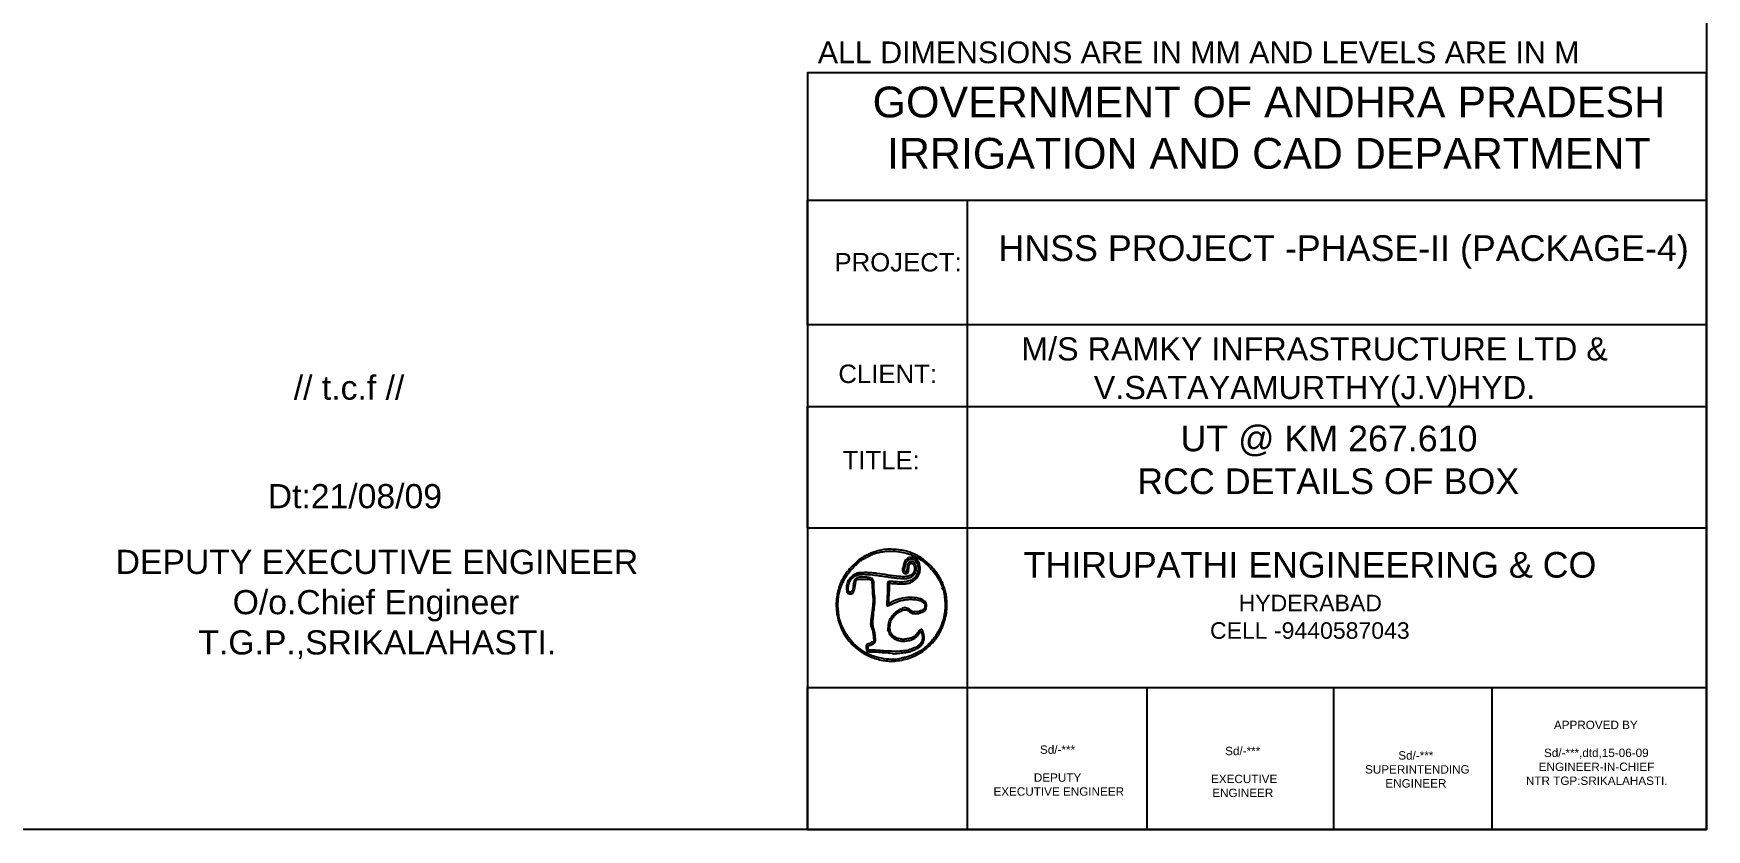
# Model space of a CAD drawing. Header units: millimetres. Extents: x 5124 to 6568637, y 2311 to 91879094.
# Drawn here: x 3780929 to 3790808, y 45934156 to 45938852 of the extents above; entities that cross this region are included whole.
import ezdxf

# ---------------------------------------------------------------- set-up
doc = ezdxf.new("R2010")
doc.units = ezdxf.units.MM
doc.header["$MEASUREMENT"] = 0
for name, color, linetype in [('DIMENSION', 7, 'Continuous'), ('DRAWING', 7, 'Continuous'), ('TEXT', 7, 'Continuous')]:
    doc.layers.add(name, color=color, linetype=linetype)
doc.styles.get("Standard").update_dxf_attribs({"font": 'arial.ttf', "height": 150})
doc.dimstyles.get("Standard").update_dxf_attribs({"dimtxt": 200, "dimasz": 110, "dimexe": 0.18, "dimexo": 0.0625, "dimgap": 0.09, "dimtad": 0, "dimtih": 1, "dimtoh": 1, "dimdec": 0, "dimzin": 0, "dimdsep": 46, "dimtxsty": 'Standard', "dimblk": 'OBLIQUE', "dimcen": 0.09, "dimse1": 1, "dimse2": 1, "dimadec": 0, "dimazin": 0, "dimtfac": 1, "dimtdec": 0, "dimtofl": 0, "dimtmove": 0, "dimatfit": 3, "dimfxl": 1, "dimtolj": 1, "dimtzin": 0, "dimarcsym": 0})

# ---------------------------------------------------------------- blocks, each defined once
blk = doc.blocks.new('_Oblique')
at = {"color": 0, "linetype": 'ByBlock', "lineweight": -2}
blk.add_line((-0.5, -0.5), (0.5, 0.5), dxfattribs=at)
blk = doc.blocks.new('*D120')
at = {"layer": 'Defpoints', "color": 0}
for p in [(3787839.9, 45946577.6), (3787839.9, 45946353), (3787148.4, 45938294.1)]:
    blk.add_point(p, dxfattribs=at)
at = {"layer": 'DIMENSION', "color": 0, "lineweight": -2}
for p, q in [((3787148.4, 45946353), (3787394.6, 45946353)), ((3787839.9, 45946353), (3787731.7, 45946353))]:
    blk.add_line(p, q, dxfattribs=at)
at = {"layer": 'DIMENSION', "color": 0, "lineweight": -2, "xscale": 95, "yscale": 95, "zscale": 95, "rotation": 180}
blk.add_blockref('_Oblique', (3787148.4, 45946353), dxfattribs=at)
at = {"layer": 'DIMENSION', "color": 0, "lineweight": -2, "xscale": 95, "yscale": 95, "zscale": 95}
blk.add_blockref('_Oblique', (3787839.9, 45946353), dxfattribs=at)
at = {"layer": 'DIMENSION', "color": 0, "insert": (3787563.1, 45946353), "char_height": 150, "attachment_point": 5}
blk.add_mtext('\\A1;400', dxfattribs=at)

msp = doc.modelspace()

# ---------------------------------------------------------------- linework, layer by layer
for points in [[(3785941.1, 45935805.1, 0.011371), (3785905, 45935796.4, 0.02579), (3785878.3, 45935787.8, 0.027062), (3785853.4, 45935776.7, 0.013799), (3785823.4, 45935760.4, 0.049276), (3785796.3, 45935740.9, 0.020623), (3785763.7, 45935709.7, 0.020736), (3785733.3, 45935675.2, 0.039557), (3785712.3, 45935644.7, 0.070595), (3785678.7, 45935561.5, 0.067578), (3785669, 45935470.9, 0.067285), (3785683.7, 45935380.6, 0.06891), (3785721.9, 45935298.3, 0.057705), (3785766.8, 45935243.6, 0.054334), (3785823.8, 45935199.3, 0.05355), (3785889.9, 45935167.8, 0.052844), (3785961.5, 45935150.9, 0.040381), (3786001.7, 45935149.1, 0.03202), (3786045.1, 45935153.4, 0.031364), (3786088.6, 45935163.4, 0.03411), (3786129.2, 45935178.5, 0.075635), (3786210.6, 45935231.4, 0.073326), (3786273.7, 45935306.6, 0.073591), (3786312.1, 45935396.5, 0.077104), (3786322, 45935492.3, 0.004861), (3786320.4, 45935518.8, 0.019003), (3786318.7, 45935535.2, 0.02286), (3786315.8, 45935549.8, 0.009468), (3786310.7, 45935569.4, 0.065489), (3786279.2, 45935642.7, 0.057691), (3786228.7, 45935708.8, 0.058022), (3786164.7, 45935761.4, 0.068022), (3786093.5, 45935794.5, 0.035725), (3786057.7, 45935802.8, 0.021943), (3786014.7, 45935807.7, 0.021989), (3785972.8, 45935808.8, 0.048915)], [(3786076.4, 45935787.5, -0.010053), (3786099.9, 45935780.7, -0.02116), (3786117.8, 45935774.4, -0.022523), (3786134.3, 45935766.8, -0.013074), (3786153.5, 45935756.3, -0.040153), (3786189.4, 45935731.4, -0.032263), (3786223.7, 45935699.3, -0.031944), (3786254, 45935662.7, -0.036921), (3786277.8, 45935624.2, -0.012801), (3786285.9, 45935607.7, -0.018323), (3786292.1, 45935592.6, -0.011926), (3786296.4, 45935580.1, -0.421559), (3786295.1, 45935577.6, 0.438354), (3786294.9, 45935577.2, 0.035377), (3786295.5, 45935576, 0.030088), (3786296.5, 45935574.3, 0.016409), (3786298, 45935572.5, -0.136522), (3786305, 45935556.7, -0.015322), (3786309.7, 45935517.3, -0.019775), (3786311.7, 45935475, -0.035566), (3786309.6, 45935440.4, -0.046854), (3786295.1, 45935377.8, -0.049001), (3786269.3, 45935320, -0.049074), (3786232.9, 45935268.3, -0.047266), (3786186.6, 45935224.1, -0.036649), (3786161.6, 45935207.1, -0.020541), (3786129.1, 45935190.2, -0.020402), (3786096.4, 45935176.3, -0.050634), (3786071.3, 45935169.7, 0.011096), (3786066.6, 45935168.9, 0.006376), (3786061, 45935167.7, 0.006368), (3786055.4, 45935166.3, 0.010561), (3786050.7, 45935165, -0.075797), (3786007.4, 45935158.8, -0.036256), (3785951.2, 45935163.4, -0.035773), (3785894, 45935176.5, -0.053967), (3785847.1, 45935196.6, -0.043816), (3785794, 45935232.9, -0.050353), (3785750.7, 45935276.4, -0.04992), (3785716.7, 45935328, -0.041857), (3785691.2, 45935388.5, -0.041799), (3785683.8, 45935420.2, -0.022952), (3785679.7, 45935459.9, -0.022835), (3785679.3, 45935500.5, -0.036198), (3785683, 45935535, -0.027029), (3785690.2, 45935565.2, -0.021589), (3785701.1, 45935596.9, -0.021847), (3785714.4, 45935627, -0.030803), (3785729.1, 45935652.3, -0.030973), (3785747, 45935676, -0.014365), (3785772.9, 45935704.6, -0.013732), (3785799.5, 45935730.8, -0.048124), (3785818.6, 45935745.4, -0.015617), (3785833.8, 45935754.2, -0.006514), (3785854.8, 45935765.2, -0.006284), (3785875.7, 45935775.5, -0.02113), (3785889.7, 45935781.4, -0.047647), (3785931.7, 45935792.8, -0.034153), (3785980, 45935797.7, -0.033468), (3786029.9, 45935795.9, -0.039389)], [(3786095.3, 45935758, 0.079905), (3786086.7, 45935752.6, 0.042826), (3786077.9, 45935743.7, 0.042991), (3786071, 45935733.5, 0.097401), (3786068.1, 45935724.8, -0.017144), (3786067.3, 45935719.9, -0.007361), (3786065.9, 45935713.3, -0.007273), (3786064.2, 45935706.5, -0.009527), (3786062.5, 45935700.2, 0.057314), (3786060.3, 45935687.9, 0.105744), (3786061.8, 45935678, 0.129803), (3786066.9, 45935670.8, 0.112787), (3786075.1, 45935666.6, 0.089359), (3786084.9, 45935665.9, 0.205539), (3786091.2, 45935669.5, 0.119945), (3786095, 45935678.3, 0.023277), (3786097.2, 45935695.7, -0.017196), (3786099.2, 45935713.5, -0.101894), (3786102.4, 45935722.2, -0.209902), (3786107.6, 45935725.8, -0.109281), (3786115.7, 45935725.6, -0.199104), (3786125.8, 45935718.1, -0.104543), (3786131, 45935703, -0.087788), (3786130, 45935684.7, -0.092435), (3786122.7, 45935668.1, -0.140361), (3786105.9, 45935654.1, -0.085225), (3786080.7, 45935647.7, -0.045138), (3786041, 45935648.3, -0.010085), (3785973.6, 45935656.7, 0.001129), (3785908.3, 45935666.1, 0.010475), (3785880, 45935669.5, 0.019654), (3785858.6, 45935670.8, 0.009807), (3785831.4, 45935670.8, 0.021045), (3785802.8, 45935669, 0.064199), (3785783.8, 45935664.5, 0.07759), (3785768.6, 45935655.9, 0.04157), (3785752.9, 45935641.2, 0.033858), (3785742.1, 45935627.5, 0.055821), (3785735.2, 45935614.4, 0.056084), (3785731.3, 45935600.2, 0.03454), (3785729.9, 45935583, 0.036481), (3785730.9, 45935565.6, 0.103396), (3785734.9, 45935554.2, 0.148662), (3785742.1, 45935547.7, 0.109578), (3785752.6, 45935545.4, 0.120124), (3785763, 45935547.9, 0.145), (3785770.2, 45935554.8, 0.076305), (3785775.3, 45935568.3, 0.015923), (3785779.9, 45935593.3, -0.009484), (3785781.9, 45935605.7, -0.012925), (3785784.3, 45935616.8, -0.009784), (3785786.7, 45935625.9, -0.12767), (3785788.5, 45935628.9, -0.187867), (3785795.3, 45935631.8, -0.006627), (3785824.4, 45935632.7, -0.01166), (3785852.7, 45935632.5, -0.060862), (3785868.1, 45935630.2, -0.161099), (3785874.4, 45935625.9, -0.110854), (3785878.2, 45935617.9, -0.037878), (3785880.4, 45935602.3, -0.003666), (3785882.6, 45935564.2, 0.004284), (3785883.4, 45935550.3, 0.004704), (3785884.5, 45935536.8, 0.004401), (3785885.6, 45935525.4, 0.023561), (3785886.5, 45935519.1, -0.066487), (3785887.2, 45935508.1, -0.007257), (3785885.2, 45935482.7, -0.006419), (3785881.1, 45935445.8, -0.001903), (3785874, 45935389.5, 0.0101), (3785872.2, 45935372.8, 0.046767), (3785872.3, 45935363.1, 0.054451), (3785874.1, 45935354.3, 0.016832), (3785878.8, 45935341.5, -0.025497), (3785882.4, 45935331.1, -0.017703), (3785885.4, 45935319, -0.016989), (3785887.7, 45935306.2, -0.017395), (3785889.1, 45935293.2), (3785891.1, 45935265.5), (3785877.9, 45935258.1, -0.015536), (3785872.5, 45935255.3, -0.017122), (3785867.1, 45935252.9, -0.016739), (3785862.3, 45935251.2, -0.078777), (3785859.5, 45935250.7, 0.131176), (3785852.6, 45935248.9, 0.136592), (3785847.7, 45935243.9, 0.106124), (3785845.2, 45935235.9, 0.058162), (3785845.6, 45935225.6, 0.016688), (3785846.6, 45935219.9, 0.019181), (3785848, 45935214.5, 0.018627), (3785849.6, 45935210.1, 0.096084), (3785850.9, 45935207.9, 0.155202), (3785853.3, 45935206.5, 0.015688), (3785859.9, 45935205.4, 0.01847), (3785868, 45935204.5, 0.013691), (3785877, 45935204.2, -0.011921), (3785907.6, 45935203, -0.00413), (3785951.6, 45935200, -0.001098), (3785998.3, 45935196.3, -0.118504), (3786004.3, 45935194.3, 0.16291), (3786011.1, 45935192.7, 0.003581), (3786045.2, 45935196.1, 0.008625), (3786077.9, 45935200.2, 0.028406), (3786099.3, 45935204.5, 0.032579), (3786119.5, 45935211.2, 0.025466), (3786140.4, 45935220.9, 0.026004), (3786158.8, 45935231.9, 0.061344), (3786170.9, 45935242.4, 0.068447), (3786181.5, 45935258, 0.076262), (3786187.1, 45935275.3, 0.067476), (3786187.5, 45935295.2, 0.040065), (3786183, 45935318.6, 0.044341), (3786178.8, 45935329.7, 0.167899), (3786173.6, 45935334.9, 0.248042), (3786167.7, 45935334.7, 0.093969), (3786161.2, 45935329.2, -0.014529), (3786140.6, 45935305.2, -0.059632), (3786126.1, 45935292.6, -0.07471), (3786110.8, 45935285.3, -0.031322), (3786088.4, 45935279.9, -0.011719), (3786074.2, 45935277.8, -0.030157), (3786063.8, 45935277.1, -0.035481), (3786054.4, 45935277.8, -0.022756), (3786043.7, 45935279.7, -0.041651), (3786027, 45935285.1, -0.044873), (3786012, 45935293, -0.048687), (3785999.8, 45935302.7, -0.078972), (3785991.9, 45935313.2, -0.088886), (3785987.1, 45935328.4, -0.038681), (3785985.9, 45935349.5, -0.038538), (3785988.1, 45935371.2, -0.068656), (3785993.6, 45935388.3, -0.047822), (3786003.6, 45935404.7, -0.035478), (3786017.5, 45935420.8, -0.035754), (3786033.4, 45935434.7, -0.052131), (3786049.3, 45935444.2, -0.030465), (3786066.2, 45935450.8, -0.089851), (3786078.6, 45935452.5, -0.11423), (3786088.9, 45935449.6, -0.067663), (3786099.3, 45935442, 0.096235), (3786112.5, 45935433.3, 0.073317), (3786129.4, 45935429.2, 0.064558), (3786148.6, 45935429.9, 0.048869), (3786169.1, 45935435.4, 0.015923), (3786188.1, 45935443.2, 0.109612), (3786196.1, 45935449.2, 0.141247), (3786199.8, 45935457.4, 0.03256), (3786201.1, 45935472.6, 0.013265), (3786201, 45935484.4, 0.061516), (3786199.9, 45935491.1, 0.091027), (3786197.5, 45935496, 0.050414), (3786192.9, 45935501, 0.128873), (3786156.8, 45935519.3, 0.05989), (3786104.1, 45935524.3, 0.055893), (3786046.6, 45935516.4, 0.065288), (3785995.4, 45935495.9, -0.008116), (3785989.2, 45935492.6, -0.012981), (3785983.8, 45935490, -0.006773), (3785979.2, 45935488, -0.304845), (3785978.3, 45935488.2, -0.211798), (3785977.8, 45935489.3, -0.000838), (3785978.5, 45935502.9, -0.003985), (3785979.5, 45935518.4, -0.002472), (3785980.8, 45935536.6, 0.004385), (3785982.2, 45935555.6, 0.005065), (3785983.1, 45935573.8, 0.004554), (3785983.6, 45935589.2, 0.029433), (3785983.3, 45935597), (3785982, 45935610.1), (3785997.5, 45935607.7, 0.022308), (3786006, 45935606.8, 0.005402), (3786020.1, 45935606.1, 0.005531), (3786036.2, 45935605.6, 0.005473), (3786052.4, 45935605.4, 0.006594), (3786075.4, 45935605.7, 0.031106), (3786088.5, 45935606.9, 0.045299), (3786098.9, 45935609.5, 0.025886), (3786110.9, 45935614.4, 0.074598), (3786133.4, 45935629.2, 0.070434), (3786151, 45935650.3, 0.07263), (3786161.6, 45935674.8, 0.089071), (3786163.8, 45935699.6, 0.01957), (3786161.4, 45935717.5, 0.056074), (3786158, 45935729.5, 0.065261), (3786152.2, 45935739.4, 0.034277), (3786142.8, 45935750.1, 0.027009), (3786136.3, 45935755.9, 0.068734), (3786130.9, 45935759.1, 0.07176), (3786125, 45935760.6, 0.031521), (3786116.8, 45935761, 0.016443), (3786110.7, 45935760.7, 0.015199), (3786104.4, 45935760, 0.015395), (3786098.9, 45935759.1, 0.04795)], [(3786131.8, 45935746.7, -0.056619), (3786141.4, 45935736.9, -0.070112), (3786147.8, 45935725.8, -0.063176), (3786151.2, 45935712.4, -0.036102), (3786152.2, 45935695.8, -0.026103), (3786151, 45935678.8, -0.05922), (3786148, 45935666.3, -0.061276), (3786142.2, 45935655.1, -0.029698), (3786132.3, 45935642.3, -0.094532), (3786112.9, 45935627.2, -0.069609), (3786087.2, 45935618.3, -0.05177), (3786053.2, 45935615.1, -0.023109), (3786008.2, 45935617.7, 0.014899), (3785985.8, 45935619.3, 0.124815), (3785975.9, 45935617.3, 0.252886), (3785971.7, 45935611.5, 0.073732), (3785971.9, 45935600.1, -0.042717), (3785972.6, 45935592.3, -0.005288), (3785972.3, 45935575.2, -0.006212), (3785971.6, 45935554.9, -0.005103), (3785970.3, 45935533.3, 0.004606), (3785968.9, 45935509.9, 0.010714), (3785968.4, 45935492.4, 0.007341), (3785968.4, 45935479.1, 0.193504), (3785969.8, 45935475.9, 0.272952), (3785972.7, 45935475.1, 0.017404), (3785981.4, 45935478, 0.018882), (3785993.1, 45935482.7, 0.007944), (3786008.5, 45935490, -0.00991), (3786029.2, 45935499.7, -0.029968), (3786043.8, 45935505.2, -0.03192), (3786058.5, 45935508.7, -0.012489), (3786079.1, 45935511.7, -0.031624), (3786113.9, 45935513.7, -0.042774), (3786145.4, 45935510.8, -0.049658), (3786171.1, 45935503.5, -0.102801), (3786188.5, 45935492.1, -0.146745), (3786191.8, 45935485.8, -0.055372), (3786192.7, 45935475.8, -0.054274), (3786191.4, 45935465.4, -0.094139), (3786187.8, 45935457.4, -0.119575), (3786180.2, 45935450.7, -0.039208), (3786166.4, 45935444.8, -0.03788), (3786150, 45935440.6, -0.043914), (3786134.1, 45935439.2, -0.027336), (3786124.7, 45935439.7, -0.068469), (3786118.1, 45935441.3, -0.065144), (3786112, 45935444.8, -0.022939), (3786104.3, 45935451.2, 0.07041), (3786091.1, 45935460, 0.111511), (3786077.9, 45935463.1, 0.08847), (3786062.6, 45935460.6, 0.032101), (3786042.2, 45935451.7, 0.049567), (3786024.8, 45935440.6, 0.035227), (3786007.7, 45935425, 0.034846), (3785992.8, 45935406.9, 0.044392), (3785981.8, 45935388.3, 0.072348), (3785977.6, 45935374.6, 0.020236), (3785975.1, 45935352.4, 0.012952), (3785974, 45935330, 0.265664), (3785977.2, 45935324.3, -0.115377), (3785978.4, 45935323, -0.049412), (3785979.5, 45935320.9, -0.04534), (3785980.2, 45935318.2, -0.044785), (3785980.5, 45935315.5, 0.179828), (3785983.9, 45935306.2, 0.032309), (3785997.1, 45935292.8, 0.035345), (3786013.1, 45935280.4, 0.067561), (3786027.6, 45935273.3, 0.028537), (3786044.5, 45935268.8, 0.039847), (3786060, 45935266.8, 0.038236), (3786076, 45935267.3, 0.023572), (3786094.8, 45935270.2, 0.033201), (3786114, 45935275.5, 0.052304), (3786129.5, 45935282.8, 0.054197), (3786142.8, 45935292.9, 0.038969), (3786155.2, 45935306.8, -0.007998), (3786160, 45935312.8, -0.011914), (3786164.3, 45935317.9, -0.007046), (3786168.1, 45935321.9, -0.189724), (3786169.4, 45935322.5, -0.31512), (3786170.5, 45935321.9, -0.012989), (3786172.2, 45935317.6, -0.018519), (3786174.1, 45935312, -0.0116), (3786175.8, 45935305.4, -0.076654), (3786177.9, 45935280.6, -0.116551), (3786171.4, 45935260, -0.101292), (3786155.6, 45935242.5, -0.047771), (3786129.3, 45935226.9, -0.047916), (3786095.3, 45935214.6, -0.038807), (3786057, 45935208, -0.030246), (3786009.9, 45935206.3, -0.013533), (3785947.9, 45935209.6, 0.003397), (3785928, 45935211.1, 0.003258), (3785907.8, 45935212.3, 0.003226), (3785889.9, 45935213.2, 0.011736), (3785878.5, 45935213.4), (3785857.1, 45935213.3), (3785857.1, 45935223.4), (3785857.1, 45935231.4), (3785857.1, 45935236.2, -0.255878), (3785857.8, 45935237.4, -0.021331), (3785861.1, 45935239.3, -0.024284), (3785865.4, 45935241.3, -0.016153), (3785870.5, 45935243.2, 0.029102), (3785876.3, 45935245.5, 0.019825), (3785882.6, 45935248.8, 0.020023), (3785888.4, 45935252.4, 0.037497), (3785892.8, 45935255.9, 0.047773), (3785897.8, 45935261.5, 0.109676), (3785900.1, 45935266.7, 0.059805), (3785900.7, 45935274.1, 0.007063), (3785899.7, 45935290.8, 0.017193), (3785898.4, 45935302.5, 0.01193), (3785896.3, 45935315.7, 0.012048), (3785893.6, 45935328.2, 0.024163), (3785890.7, 45935337.9, -0.021994), (3785887.1, 45935350.2, -0.038871), (3785885.3, 45935360.5, -0.030789), (3785885, 45935372.6, -0.009072), (3785885.9, 45935391, -0.001709), (3785886.9, 45935404.3, -0.001884), (3785888, 45935417.2, -0.001751), (3785888.9, 45935428.1, -0.009616), (3785889.6, 45935434, 0.002783), (3785894.9, 45935477.1, 0.015642), (3785897, 45935500.2, 0.027419), (3785897, 45935517, 0.025052), (3785895.2, 45935534.3, -0.013359), (3785893.7, 45935545.7, -0.007032), (3785892.5, 45935559.9, -0.006991), (3785891.6, 45935574.5, -0.010691), (3785891.3, 45935587.2, 0.009817), (3785890.9, 45935610.1, 0.054013), (3785889, 45935622.4, 0.099692), (3785885.2, 45935630.2, 0.084336), (3785878.4, 45935636.5, 0.111049), (3785866.2, 45935641.1, 0.01671), (3785840, 45935643.9, 0.019303), (3785813.2, 45935644.7, 0.061247), (3785795.5, 45935642.4, 0.116126), (3785785.3, 45935637.1, 0.097571), (3785777.7, 45935627.4, 0.067516), (3785772.5, 45935612.5, 0.026486), (3785769.4, 45935590.9, -0.029178), (3785766.5, 45935572, -0.08956), (3785761.7, 45935560.1, -0.186289), (3785755.1, 45935555.3, -0.209405), (3785747.5, 45935556.5, -0.132851), (3785741.7, 45935562.7, -0.091992), (3785738.9, 45935571.9, -0.064225), (3785739, 45935584.5, -0.027894), (3785742.3, 45935600.9, -0.043994), (3785747.8, 45935616.7, -0.055217), (3785755.8, 45935630.1, -0.053692), (3785766.7, 45935641.7, -0.038475), (3785781, 45935652.2, -0.115688), (3785803.6, 45935659.8, -0.031518), (3785841.5, 45935661, -0.022483), (3785895.6, 45935656.8, -0.007666), (3785973.6, 45935646.1, 0.006179), (3785997.5, 45935642.7, 0.0054), (3786022.6, 45935639.8, 0.005436), (3786045.3, 45935637.6, 0.016056), (3786061, 45935636.8, 0.009603), (3786078.5, 45935636.8, 0.036421), (3786089.4, 45935637.8, 0.048057), (3786098.5, 45935640.2, 0.026799), (3786109, 45935644.8, 0.051449), (3786123.6, 45935654.1, 0.079901), (3786133.7, 45935665.1, 0.083725), (3786139.5, 45935678.3, 0.062275), (3786141.5, 45935694.1, 0.027547), (3786141.1, 45935702.1, 0.025908), (3786139.8, 45935710.1, 0.027051), (3786137.7, 45935717.5, 0.042534), (3786135.1, 45935723.6, 0.029286), (3786131, 45935730.4, 0.113768), (3786127.3, 45935733.6, 0.10469), (3786122.5, 45935735.1, 0.022841), (3786113.7, 45935735.5, 0.022154), (3786104.9, 45935735.2, 0.107946), (3786100.1, 45935733.7, 0.118554), (3786096.6, 45935730.4, 0.029201), (3786092.7, 45935723.6, 0.04357), (3786090.3, 45935717.6, 0.022936), (3786088.4, 45935709.8, 0.022268), (3786087.1, 45935701.5, 0.027017), (3786086.7, 45935693.6, -0.013965), (3786086.5, 45935685.1, -0.050225), (3786085.6, 45935679.7, -0.097184), (3786084.1, 45935676.7, -0.23583), (3786082, 45935675.6, -0.162421), (3786076, 45935677.6, -0.180712), (3786072.7, 45935682.7, -0.084641), (3786072.3, 45935692.2, -0.019045), (3786075, 45935708.2, -0.042593), (3786080.7, 45935727.5, -0.090406), (3786088.8, 45935740.6, -0.113659), (3786099.7, 45935748.3, -0.096515), (3786113.5, 45935751, -0.029399), (3786118.9, 45935750.6, -0.028215), (3786124.2, 45935749.7, -0.029397), (3786128.9, 45935748.3, -0.08398)]]:
    msp.add_lwpolyline(points, format="xyb", close=True)
at = {"layer": 'DRAWING'}
msp.add_lwpolyline([(3760244.1, 45955896.2), (3790807.8, 45955896.2), (3790807.8, 45934155.7), (3760244.1, 45934155.7)], close=True, dxfattribs=at)
at = {"layer": 'TEXT'}
for points in [[(3790807.8, 45938620.1), (3785499.9, 45938620.1), (3785499.9, 45934155.7), (3790807.8, 45934155.7)], [(3785499.9, 45937868), (3790807.8, 45937868), (3790807.8, 45937132.1), (3785499.9, 45937132.1)], [(3785499.9, 45936651.5), (3790807.8, 45936651.5), (3790807.8, 45935933.3), (3785499.9, 45935933.3)], [(3785499.9, 45934993.4), (3790807.8, 45934993.4), (3790807.8, 45934155.7), (3785499.9, 45934155.7)]]:
    msp.add_lwpolyline(points, close=True, dxfattribs=at)
for points in [[(3786442.5, 45937868), (3786442.5, 45934155.7)], [(3787503.1, 45934993.4), (3787503.1, 45934155.7)], [(3788604.3, 45934993.4), (3788604.3, 45934155.7)], [(3789539.4, 45934993.4), (3789539.4, 45934155.7)]]:
    msp.add_lwpolyline(points, dxfattribs=at)

# ---------------------------------------------------------------- texts
for s, p in [('// t.c.f //', (3782465.8, 45936691.3)), ('Dt:21/08/09', (3782312, 45936051))]:
    msp.add_text(s, height=142.497, dxfattribs=at).set_placement(p)
at = {"layer": 'TEXT', "attachment_point": 1}
for s, insert, char_height, width in [('ALL DIMENSIONS ARE IN MM AND LEVELS ARE IN M', (3785560.2, 45938804.4), 128.197, 4574.885), ('PROJECT:', (3785658.4, 45937556.4), 108.73, 1014.522), ('\\pi7.7589;M/S RAMKY INFRASTRUCTURE LTD &\\P\\pi436.26;V.SATAYAMURTHY(J.V)HYD.', (3786753.4, 45937059.1), 136.501, 3461.458), ('CLIENT:', (3785681.4, 45936898.3), 108.73, 1014.522), ('\\pi1485.4;UT @ KM 267.610\\P\\pi1230.3;RCC DETAILS OF BOX', (3786216.1, 45936538.3), 151.348, 4698.259), ('TITLE:', (3785706.4, 45936388.7), 108.73, 589.62), ('\\pi551.98;DEPUTY EXECUTIVE ENGINEER\\P\\pi1243;O/o.Chief Engineer\\P\\pi1040.7;T.G.P.,SRIKALAHASTI.', (3780861.8, 45935805.8), 142.497, 4172.21), ('\\pi664.74;THIRUPATHI ENGINEERING & CO\\P\\pi1935.1;{\\H0.64302x;HYDERABAD\\P\\pi1766;CELL -9440587043}', (3786109.8, 45935792.8), 151.348, 4698.259), ('\\pi168.2;APPROVED BY\\P\\pi415.41;\\P\\pi109.51;Sd/-***,dtd,15-06-09 \\P\\pi78.341;ENGINEER-IN-CHIEF\\P\\pi2.8767;NTR TGP:SRIKALAHASTI.', (3789738.5, 45934797.6), 49.422, 830.825), ('\\pi1139.5;Sd/-***\\P\\pi1240.3;\\P\\pi1103.2;DEPUTY \\P\\pi845.6; EXECUTIVE ENGINEER', (3785732.5, 45934651.7), 49.422, 2480.639), ('\\pi1139.5;Sd/-***\\P\\pi1230.7; \\P\\pi1036.9; EXECUTIVE \\P\\pi1063.2;ENGINEER', (3786825.8, 45934643.8), 49.422, 2480.639), ('\\pi1139.5;Sd/-***\\P\\pi924.08; SUPERINTENDING  \\P\\pi1063.2;ENGINEER', (3787848.2, 45934617.5), 49.422, 2480.639)]:
    msp.add_mtext(s, dxfattribs=dict(at, insert=insert, char_height=char_height, width=width))
at = {"layer": 'TEXT', "color": 7, "width": 5179.51, "attachment_point": 5}
for s, insert, char_height in [('GOVERNMENT OF ANDHRA PRADESH\\PIRRIGATION AND CAD DEPARTMENT', (3788223.5, 45938294.8), 181.618), ('HNSS PROJECT -PHASE-II (PACKAGE-4)', (3788664.9, 45937562.6), 151.348)]:
    msp.add_mtext(s, dxfattribs=dict(at, insert=insert, char_height=char_height))

# ---------------------------------------------------------------- dimensions: what is measured, and where the dimension line sits
at = {"layer": 'DIMENSION'}
dim = msp.add_linear_dim(base=(3787839.9, 45946353), p1=(3787148.4, 45938294.1), p2=(3787839.9, 45946577.6), text='400', dimstyle='Standard', override={"dimasz": 95, "dimfxl": 2000, "dimarcsym": 1}, dxfattribs=at)
dim.commit()
dim.dimension.update_dxf_attribs({"geometry": '*D120', "text_midpoint": (3787563.1, 45946353), "dimtype": 160})

doc.saveas('drawing.dxf')
